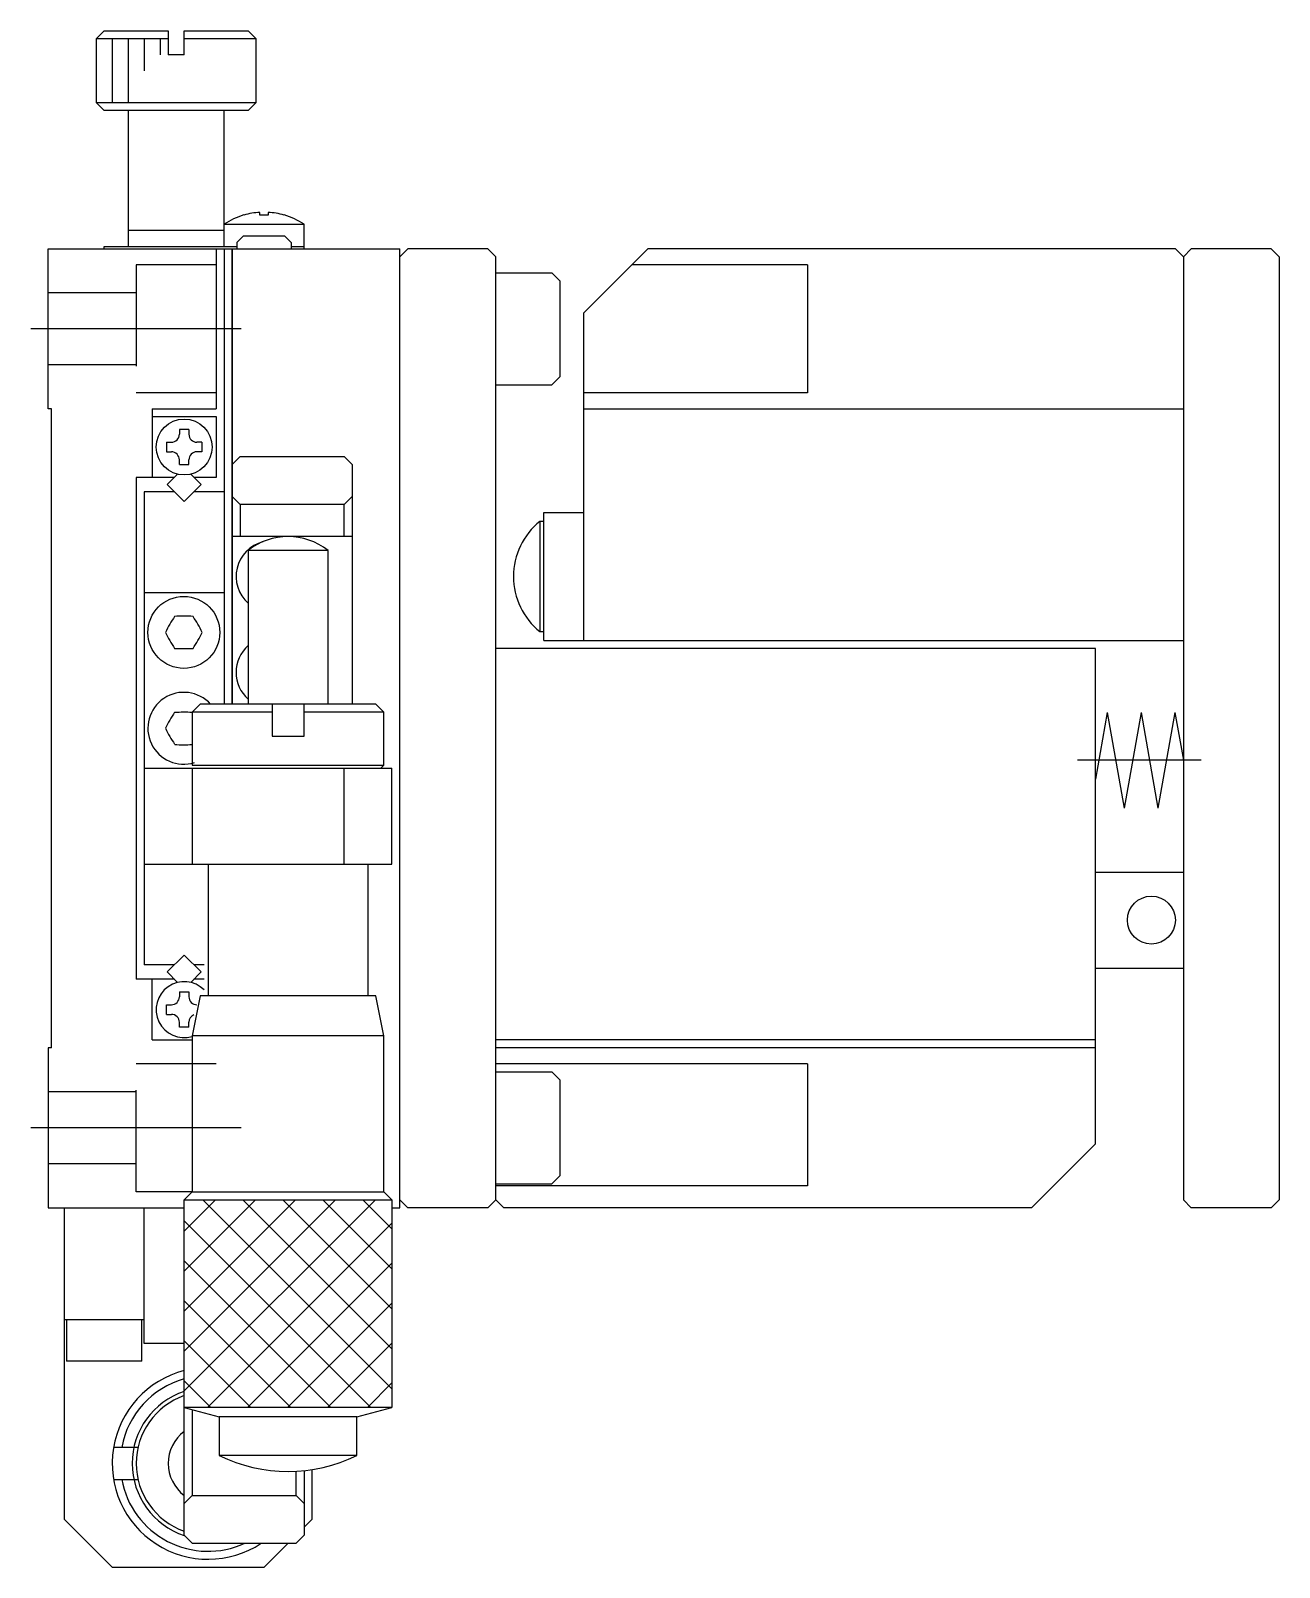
# Model space of a CAD drawing. Extents: x -1 to 353, y -8 to 363.
# Drawn here: x -1.1 to 77, y 143.5 to 239.6 of the extents above; entities that cross this region are included whole.
import ezdxf

# ---------------------------------------------------------------- set-up
doc = ezdxf.new("R2010")
doc.units = 0
doc.header["$LTSCALE"] = 0.5
doc.linetypes.add('CENTER', pattern=[50.8, 31.75, -6.35, 6.35, -6.35])
doc.linetypes.add('DASHED', pattern=[19.05, 12.7, -6.35])
for name, color, linetype in [('MSM_CENTER', 1, 'CENTER'), ('MSM_CONTINUOUS', 7, 'CONTINUOUS'), ('MSM_DASHED', 4, 'DASHED'), ('MSM_NARROW', 5, 'CONTINUOUS')]:
    doc.layers.add(name, color=color, linetype=linetype)

msp = doc.modelspace()

# ---------------------------------------------------------------- linework, layer by layer
at = {"layer": 'MSM_CENTER'}
for p, q in [((12.057, 220.989), (-1.096, 220.989)), ((72.119, 193.987), (64.381, 193.987)), ((12.057, 170.989), (-1.096, 170.989))]:
    msp.add_line(p, q, dxfattribs=at)
at = {"layer": 'MSM_CONTINUOUS'}
for p, q in [((3.5, 239.639), (3, 239.139)), ((3.5, 239.639), (7.5, 239.639)), ((7.5, 239.639), (7.5, 238.139)), ((8.5, 239.639), (12.5, 239.639)), ((8.5, 238.139), (8.5, 239.639)), ((13, 239.139), (12.5, 239.639)), ((7.5, 239.139), (3, 239.139)), ((3, 239.139), (3, 235.139)), ((13, 239.139), (8.5, 239.139)), ((13, 235.139), (13, 239.139)), ((8.5, 238.139), (7.5, 238.139)), ((3, 235.139), (13, 235.139)), ((3, 235.139), (3.5, 234.639)), ((12.5, 234.639), (3.5, 234.639)), ((5, 234.639), (5, 226.139)), ((11, 226.139), (11, 234.639)), ((12.5, 234.639), (13, 235.139)), ((12.241, 228.102), (12.238, 228.109)), ((13.24, 228.102), (13.24, 228.274)), ((13.76, 228.102), (13.24, 228.102)), ((13.76, 228.274), (13.76, 228.102)), ((14.762, 228.109), (14.759, 228.102)), ((11, 227.139), (5, 227.139)), ((11, 227.531), (16, 227.531)), ((16, 225.989), (16, 227.531)), ((0, 215.989), (0, 225.989)), ((0, 225.989), (22, 225.989)), ((3.5, 226.139), (11.8, 226.139)), ((3.5, 225.989), (3.5, 226.139)), ((10.5, 225.989), (10.5, 215.989)), ((11, 225.989), (11, 197.489)), ((11.5, 225.989), (11.5, 197.489)), ((11.5, 197.489), (11.5, 225.989)), ((12.2, 226.789), (11.8, 226.389)), ((11.8, 226.389), (11.8, 225.989)), ((14.8, 226.789), (12.2, 226.789)), ((15.2, 226.389), (14.8, 226.789)), ((15.2, 226.389), (15.2, 225.989)), ((15.2, 226.139), (16, 226.139)), ((22, 165.989), (22, 225.989)), ((22, 225.489), (22.5, 225.989)), ((27.5, 225.989), (22.5, 225.989)), ((27.5, 225.989), (28, 225.489)), ((33.5, 221.989), (37.5, 225.989)), ((70.5, 225.989), (37.5, 225.989)), ((70.5, 225.989), (71, 225.489)), ((71.5, 225.989), (71, 225.489)), ((76.5, 225.989), (71.5, 225.989)), ((76.5, 225.989), (77, 225.489)), ((22, 166.489), (22, 225.489)), ((28, 166.489), (28, 225.489)), ((71, 225.489), (71, 166.489)), ((77, 225.489), (77, 166.489)), ((28, 224.489), (31.5, 224.489)), ((32, 223.989), (31.5, 224.489)), ((47.5, 224.987), (36.498, 224.987)), ((47.5, 224.987), (47.5, 216.987)), ((32, 223.989), (32, 217.989)), ((33.5, 201.487), (33.5, 221.989)), ((28, 217.489), (31.5, 217.489)), ((32, 217.989), (31.5, 217.489)), ((47.5, 216.987), (33.5, 216.987)), ((0.2, 215.989), (0, 215.989)), ((0.2, 175.989), (0.2, 215.989)), ((6.5, 215.989), (6.5, 211.689)), ((6.5, 215.989), (10.5, 215.989)), ((6.5, 215.489), (10.5, 215.489)), ((10.5, 215.489), (10.5, 211.689)), ((33.5, 215.987), (71, 215.987)), ((58.571, 215.989), (63, 215.989)), ((8.8, 214.689), (8.2, 214.689)), ((8.2, 214.689), (8.2, 214.389)), ((8.8, 214.689), (8.8, 214.389)), ((7.4, 213.889), (7.4, 213.289)), ((7.4, 213.889), (7.7, 213.889)), ((9.6, 213.889), (9.3, 213.889)), ((9.6, 213.889), (9.6, 213.289)), ((7.4, 213.289), (7.7, 213.289)), ((8.2, 212.489), (8.2, 212.789)), ((8.8, 212.489), (8.8, 212.789)), ((9.6, 213.289), (9.3, 213.289)), ((12, 212.989), (11.5, 212.489)), ((12, 212.989), (18.5, 212.989)), ((19, 212.489), (18.5, 212.989)), ((5.5, 211.689), (5.5, 180.289)), ((7.889, 211.689), (5.5, 211.689)), ((7.439, 211.239), (8.088, 211.888)), ((8.2, 212.489), (8.8, 212.489)), ((8.912, 211.888), (9.561, 211.239)), ((10.5, 211.689), (9.111, 211.689)), ((19, 212.489), (19, 197.489)), ((6, 210.786), (6, 181.193)), ((7.893, 210.786), (6, 210.786)), ((7.439, 211.239), (8.5, 210.178)), ((8.5, 210.178), (9.561, 211.239)), ((11, 210.789), (9.111, 210.789)), ((11.5, 210.489), (12, 209.989)), ((18.5, 209.989), (12, 209.989)), ((12, 209.989), (12, 207.989)), ((18.5, 209.989), (19, 210.489)), ((18.5, 207.989), (18.5, 209.989)), ((31, 208.937), (30.75, 208.937)), ((30.75, 208.937), (30.75, 202.037)), ((31, 209.487), (33.5, 209.487)), ((31, 201.487), (31, 209.487)), ((19, 207.989), (11.5, 207.989)), ((17.5, 207.112), (12.5, 207.112)), ((12.5, 207.112), (12.5, 197.489)), ((17.5, 197.489), (17.5, 207.112)), ((6, 204.489), (11, 204.489)), ((30.75, 202.037), (31, 202.037)), ((65.5, 200.987), (28, 200.987)), ((31, 201.487), (71, 201.487)), ((65.5, 169.989), (65.5, 200.987)), ((9.5, 197.489), (9, 196.989)), ((20.5, 197.489), (9.5, 197.489)), ((14, 197.489), (14, 195.489)), ((16, 195.489), (16, 197.489)), ((21, 196.989), (20.5, 197.489)), ((14, 196.989), (9, 196.989)), ((9, 196.989), (9, 193.689)), ((21, 196.989), (16, 196.989)), ((21, 193.689), (21, 196.989)), ((66.239, 196.987), (65.5, 192.795)), ((66.239, 196.987), (67.297, 190.987)), ((68.355, 196.987), (67.297, 190.987)), ((68.355, 196.987), (69.413, 190.987)), ((70.471, 196.987), (69.413, 190.987)), ((70.471, 196.987), (71, 193.987)), ((14, 195.489), (16, 195.489)), ((6, 193.489), (21.5, 193.489)), ((9, 193.689), (21, 193.689)), ((9, 193.489), (9, 187.489)), ((18.5, 187.489), (18.5, 193.489)), ((20.8, 193.489), (21, 193.689)), ((21.5, 187.489), (21.5, 193.489)), ((6, 187.489), (21.5, 187.489)), ((10, 187.489), (10, 179.239)), ((20, 179.239), (20, 187.489)), ((65.5, 186.987), (71, 186.987)), ((7.439, 180.739), (8.5, 181.8)), ((8.5, 181.8), (9.561, 180.739)), ((7.893, 181.193), (6, 181.193)), ((9.75, 181.189), (9.111, 181.189)), ((65.5, 180.987), (71, 180.987)), ((7.889, 180.289), (5.5, 180.289)), ((6.5, 176.489), (6.5, 180.289)), ((7.439, 180.739), (8.088, 180.09)), ((8.912, 180.09), (9.561, 180.739)), ((9.75, 180.289), (9.111, 180.289)), ((8.2, 179.489), (8.2, 179.189)), ((8.2, 179.489), (8.8, 179.489)), ((8.8, 179.489), (8.8, 179.189)), ((9.5, 179.239), (9, 176.739)), ((20.5, 179.239), (9.5, 179.239)), ((21, 176.739), (20.5, 179.239)), ((7.4, 178.089), (7.4, 178.689)), ((7.4, 178.689), (7.7, 178.689)), ((7.4, 178.089), (7.7, 178.089)), ((8.2, 177.289), (8.2, 177.589)), ((8.8, 177.289), (8.2, 177.289)), ((8.8, 177.289), (8.8, 177.589)), ((0, 175.989), (0, 165.989)), ((0.2, 175.989), (0, 175.989)), ((6.5, 176.489), (9, 176.489)), ((21, 176.739), (9, 176.739)), ((9, 176.739), (9, 166.989)), ((21, 166.989), (21, 176.739)), ((65.5, 176.484), (28, 176.484)), ((65.5, 175.987), (28, 175.987)), ((47.5, 174.987), (28, 174.987)), ((28, 174.489), (31.5, 174.489)), ((32, 173.989), (31.5, 174.489)), ((47.5, 174.987), (47.5, 167.353)), ((32, 173.989), (32, 167.989)), ((65.5, 169.989), (61.5, 165.989)), ((28, 167.489), (31.5, 167.489)), ((47.5, 167.353), (28, 167.353)), ((32, 167.989), (31.5, 167.489)), ((9, 166.989), (8.5, 166.489)), ((8.5, 153.489), (8.5, 166.489)), ((8.5, 166.489), (21.5, 166.489)), ((9, 166.989), (21, 166.989)), ((21.5, 166.489), (21, 166.989)), ((21.5, 166.489), (21.5, 153.489)), ((22.5, 165.989), (22, 166.489)), ((27.5, 165.989), (28, 166.489)), ((28.5, 165.989), (28, 166.489)), ((71, 166.489), (71.5, 165.989)), ((76.5, 165.989), (77, 166.489)), ((0, 165.989), (8.482, 165.989)), ((1, 165.989), (1, 146.489)), ((6, 157.489), (6, 165.989)), ((21.518, 165.989), (22, 165.989)), ((27.5, 165.989), (22.5, 165.989)), ((61.5, 165.989), (28.5, 165.989)), ((76.5, 165.989), (71.5, 165.989)), ((1, 158.989), (6, 158.989)), ((1.15, 158.989), (1.15, 156.389)), ((5.85, 156.389), (5.85, 158.989)), ((8.5, 157.489), (6, 157.489)), ((5.85, 156.389), (1.15, 156.389)), ((8.5, 153.489), (10.7, 152.9)), ((8.5, 145.489), (8.5, 153.489)), ((21.5, 153.489), (8.5, 153.489)), ((9, 153.355), (9, 147.989)), ((19.3, 152.9), (10.7, 152.9)), ((10.7, 152.9), (10.7, 150.489)), ((19.3, 152.9), (21.5, 153.489)), ((19.3, 150.489), (19.3, 152.9)), ((5.613, 150.989), (4.084, 150.989)), ((19.3, 150.489), (10.7, 150.489)), ((15.5, 147.989), (15.5, 149.502)), ((16, 149.541), (16, 145.489)), ((16.5, 146.489), (16.5, 149.605)), ((4.084, 148.989), (5.613, 148.989)), ((9, 147.989), (8.5, 147.489)), ((9, 147.989), (15.5, 147.989)), ((16, 147.489), (15.5, 147.989)), ((4, 143.489), (1, 146.489)), ((16.5, 146.489), (16, 145.989)), ((8.5, 145.489), (9, 144.989)), ((16, 145.489), (15.5, 144.989)), ((9, 144.989), (15.5, 144.989)), ((15, 144.989), (13.5, 143.489)), ((4, 143.489), (13.5, 143.489))]:
    msp.add_line(p, q, dxfattribs=at)
for centre, radius in [((8.5, 213.589), 1.75), ((8.481, 201.989), 2.25), ((69, 183.987), 1.5)]:
    msp.add_circle(centre, radius, dxfattribs=at)
for centre, radius, start, end in [((13.5, 223.789), 4.5, 106.28584, 123.74899), ((13.5, 223.789), 4.492, 93.31782, 106.26943), ((13.5, 223.789), 4.492, 73.73057, 86.68218), ((13.5, 223.789), 4.5, 56.25101, 73.71416), ((7.7, 214.389), 0.5, 270, 0), ((9.3, 214.389), 0.5, 180, 270), ((7.7, 212.789), 0.5, 0, 90), ((9.3, 212.789), 0.5, 90, 180), ((33.532, 205.487), 4.432, 128.88007, 231.11993), ((15, 203.989), 4, 51.31783, 128.68221), ((14, 205.489), 2.25, 105.0605, 228.18897), ((16.26, 197.496), 10, 146.68365, 153.30286), ((8.479, 193.006), 10, 86.68366, 93.30286), ((0.7, 197.499), 10, 26.68366, 33.30286), ((16.261, 206.48), 10, 206.68366, 213.30286), ((0.701, 206.482), 10, 326.68365, 333.30286), ((8.482, 210.973), 10, 266.68365, 273.30286), ((14, 199.489), 2.25, 131.81141, 228.18859), ((8.481, 195.989), 2.25, 41.8099, 287.26853), ((16.26, 191.496), 10, 146.68365, 153.30286), ((8.489, 186.992), 10, 87.06851, 93.30286), ((16.261, 200.48), 10, 206.68366, 213.30286), ((8.491, 204.958), 10, 266.68365, 272.85925), ((8.5, 178.389), 1.75, 44.41582, 286.60101), ((7.7, 179.189), 0.5, 270.00006, 0.00006), ((9.3, 179.189), 0.5, 180.00006, 270.00006), ((7.7, 177.589), 0.5, 0.00006, 90.00006), ((9.3, 177.589), 0.5, 111.66655, 180.00006), ((10, 149.989), 6, 104.4775, 303.55731), ((10, 149.989), 5.5, 105.82661, 169.52432), ((10, 149.989), 4.75, 108.40847, 251.72345), ((10, 149.989), 4.5, 109.47121, 250.52878), ((10, 149.989), 2.5, 126.86997, 233.13003), ((15, 159.234), 9.745, 243.81621, 296.18379), ((10, 149.989), 5.5, 190.47568, 294.61998)]:
    msp.add_arc(centre, radius, start, end, dxfattribs=at)
at = {"layer": 'MSM_DASHED'}
for p, q in [((10.5, 224.989), (5.5, 224.989)), ((5.5, 224.989), (5.5, 216.989)), ((5.5, 223.239), (0, 223.239)), ((5.5, 218.739), (0, 218.739)), ((10.5, 216.989), (5.5, 216.989)), ((10.5, 174.989), (5.5, 174.989)), ((5.5, 166.989), (5.5, 174.989)), ((5.5, 173.239), (0, 173.239)), ((5.5, 168.739), (0, 168.739)), ((9, 166.989), (5.5, 166.989))]:
    msp.add_line(p, q, dxfattribs=at)
at = {"layer": 'MSM_NARROW'}
for p, q in [((4, 239.139), (4, 235.139)), ((5, 239.139), (5, 235.139)), ((6, 239.139), (6, 237.139)), ((7, 239.139), (7, 238.139)), ((8.5, 164.521), (10.468, 166.489)), ((8.5, 162.021), (12.968, 166.489)), ((8.5, 159.521), (15.468, 166.489)), ((8.5, 157.021), (17.968, 166.489)), ((8.5, 154.521), (20.468, 166.489)), ((9.675, 166.489), (21.5, 154.664)), ((12.175, 166.489), (21.5, 157.164)), ((14.675, 166.489), (21.5, 159.664)), ((17.175, 166.489), (21.5, 162.164)), ((19.675, 166.489), (21.5, 164.664)), ((8.5, 165.164), (20.175, 153.489)), ((9.968, 153.489), (21.5, 165.021)), ((8.5, 162.664), (17.675, 153.489)), ((12.468, 153.489), (21.5, 162.521)), ((8.5, 160.164), (15.175, 153.489)), ((14.968, 153.489), (21.5, 160.021)), ((8.5, 157.664), (12.675, 153.489)), ((17.468, 153.489), (21.5, 157.521)), ((8.5, 155.164), (10.175, 153.489)), ((19.968, 153.489), (21.5, 155.021))]:
    msp.add_line(p, q, dxfattribs=at)

doc.saveas('drawing.dxf')
